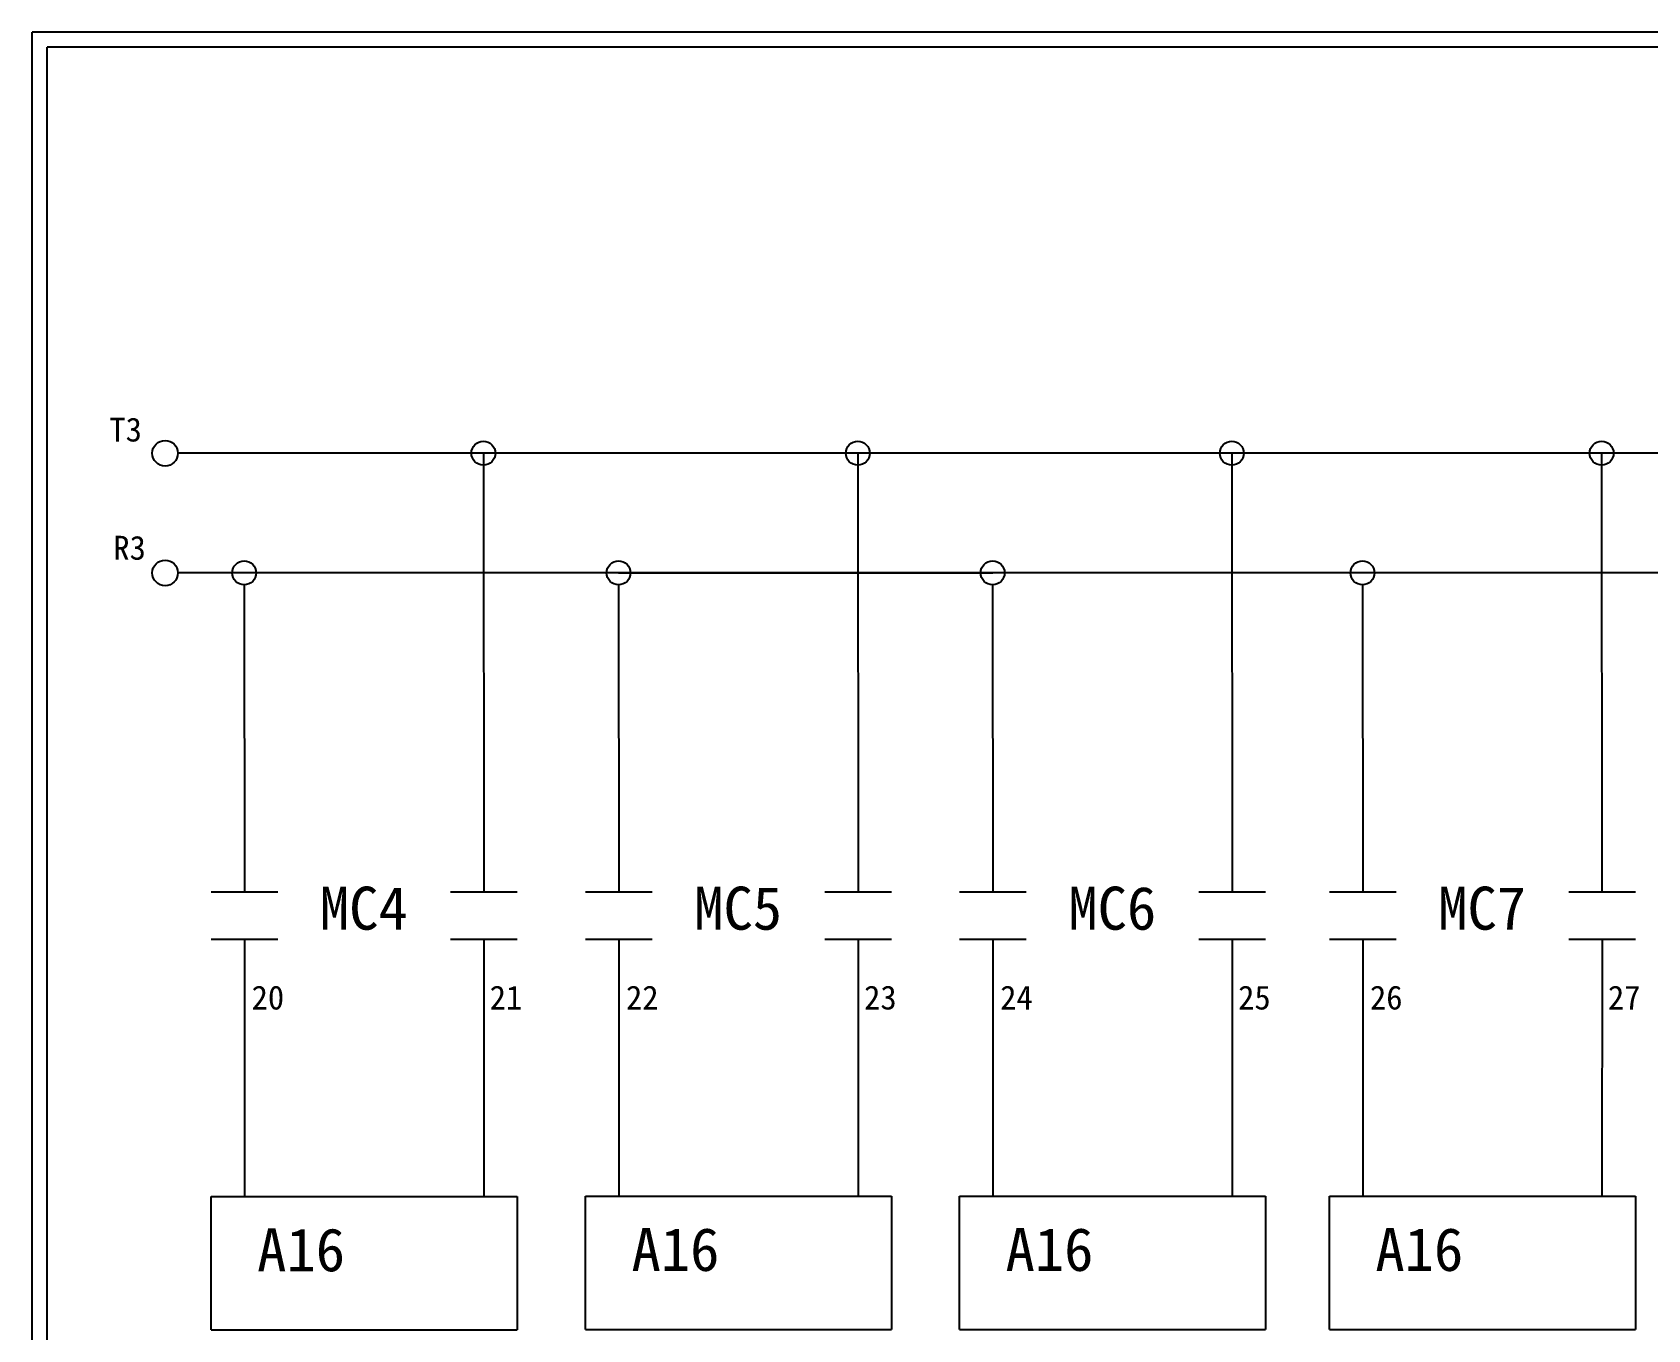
# Model space of a CAD drawing. Extents: x 10 to 297, y 3 to 207.
# Drawn here: x 10 to 145, y 98.5 to 207 of the extents above; entities that cross this region are included whole.
import ezdxf

# ---------------------------------------------------------------- set-up
doc = ezdxf.new("R2010")
doc.units = 0
doc.layers.get('0').update_dxf_attribs({"linetype": 'CONTINUOUS'})
doc.layers.add('圖框層', color=7, linetype='CONTINUOUS')
doc.layers.add('標尺寸層', color=3, linetype='CONTINUOUS')
doc.styles.add('STSL', font='kaiu.ttf')

msp = doc.modelspace()

# ---------------------------------------------------------------- linework, layer by layer
for p, q in [((289.34, 171.79), (22.17, 171.79)), ((47.7, 171.79), (47.73, 135.14)), ((78.99, 171.79), (79.02, 135.14)), ((110.25, 171.79), (110.28, 135.14)), ((141.16, 171.79), (141.19, 135.14)), ((289.34, 161.79), (22.17, 161.79)), ((27.71, 160.79), (27.73, 135.14)), ((59, 160.79), (59.02, 135.14)), ((90.26, 160.79), (90.29, 135.14)), ((121.17, 160.79), (121.2, 135.14))]:
    msp.add_line(p, q)
for centre in [(21.1, 171.79), (21.1, 161.79)]:
    msp.add_circle(centre, 1.07)
at = {"layer": '圖框層', "color": 7}
for p, q in [((297, 206.97), (10, 206.97)), ((10, 3), (10, 206.97)), ((295.75, 205.72), (11.25, 205.72)), ((11.25, 4.25), (11.25, 205.72))]:
    msp.add_line(p, q, dxfattribs=at)
at = {"layer": '標尺寸層', "color": 7}
for p, q in [((59, 161.79), (90.29, 161.79)), ((24.95, 135.14), (30.52, 135.14)), ((44.95, 135.14), (50.52, 135.14)), ((56.24, 135.14), (61.81, 135.14)), ((76.24, 135.14), (81.81, 135.14)), ((87.5, 135.14), (93.07, 135.14)), ((107.5, 135.14), (113.07, 135.14)), ((118.41, 135.14), (123.98, 135.14)), ((138.41, 135.14), (143.98, 135.14)), ((24.95, 131.17), (30.52, 131.17)), ((27.73, 131.17), (27.73, 109.68)), ((44.95, 131.17), (50.52, 131.17)), ((47.73, 131.17), (47.73, 109.68)), ((56.24, 131.17), (61.81, 131.17)), ((59.02, 131.17), (59.02, 109.68)), ((76.24, 131.17), (81.81, 131.17)), ((79.02, 131.17), (79.02, 109.68)), ((87.5, 131.17), (93.07, 131.17)), ((90.29, 131.17), (90.29, 109.68)), ((107.5, 131.17), (113.07, 131.17)), ((110.29, 131.17), (110.28, 109.68)), ((118.41, 131.17), (123.98, 131.17)), ((121.2, 131.17), (121.2, 109.68)), ((138.41, 131.17), (143.98, 131.17)), ((141.2, 131.17), (141.19, 109.68)), ((24.95, 109.68), (30.51, 109.68)), ((24.95, 98.54), (24.95, 109.68)), ((30.51, 109.68), (44.95, 109.68)), ((44.95, 109.68), (50.51, 109.68)), ((50.51, 109.68), (50.51, 98.54)), ((56.24, 109.71), (61.8, 109.71)), ((56.24, 98.57), (56.24, 109.71)), ((61.8, 109.71), (76.24, 109.71)), ((76.24, 109.71), (81.8, 109.71)), ((81.8, 109.71), (81.8, 98.57)), ((87.5, 109.71), (93.07, 109.71)), ((87.5, 98.57), (87.5, 109.71)), ((93.07, 109.71), (107.5, 109.71)), ((107.5, 109.71), (113.07, 109.71)), ((113.07, 109.71), (113.07, 98.57)), ((118.41, 109.71), (123.98, 109.71)), ((118.41, 98.57), (118.41, 109.71)), ((123.98, 109.71), (138.41, 109.71)), ((138.41, 109.71), (143.98, 109.71)), ((143.98, 109.71), (143.98, 98.57)), ((56.24, 98.57), (61.8, 98.57)), ((61.8, 98.57), (76.24, 98.57)), ((76.24, 98.57), (81.8, 98.57)), ((87.5, 98.57), (93.07, 98.57)), ((93.07, 98.57), (107.5, 98.57)), ((107.5, 98.57), (113.07, 98.57)), ((118.41, 98.57), (123.98, 98.57)), ((123.98, 98.57), (138.41, 98.57)), ((138.41, 98.57), (143.98, 98.57)), ((24.95, 98.54), (30.51, 98.54)), ((30.51, 98.54), (44.95, 98.54)), ((44.95, 98.54), (50.51, 98.54))]:
    msp.add_line(p, q, dxfattribs=at)
for centre in [(47.7, 171.79), (78.99, 171.79), (110.25, 171.79), (141.16, 171.79), (27.71, 161.79), (59, 161.79), (90.26, 161.79), (121.17, 161.79)]:
    msp.add_circle(centre, 1, dxfattribs=at)

# ---------------------------------------------------------------- texts
at = {"layer": '圖框層', "color": 4, "style": 'STSL'}
for s, height, p in [('T3', 2, (16.44, 172.77)), ('R3', 2, (16.77, 162.89)), ('MC4', 3.6, (34.03, 131.97)), ('MC5', 3.6, (65.32, 131.97)), ('MC6', 3.6, (96.59, 131.97)), ('MC7', 3.6, (127.5, 131.97)), ('20', 2, (28.33, 125.3)), ('21', 2, (48.23, 125.3)), ('22', 2, (59.62, 125.3)), ('23', 2, (79.52, 125.3)), ('24', 2, (90.89, 125.3)), ('25', 2, (110.78, 125.3)), ('26', 2, (121.8, 125.3)), ('27', 2, (141.69, 125.3)), ('A16', 3.6, (28.79, 103.42)), ('A16', 3.6, (60.08, 103.45)), ('A16', 3.6, (91.34, 103.45)), ('A16', 3.6, (122.25, 103.45))]:
    msp.add_text(s, height=height, dxfattribs=at).set_placement(p)

doc.saveas('drawing.dxf')
